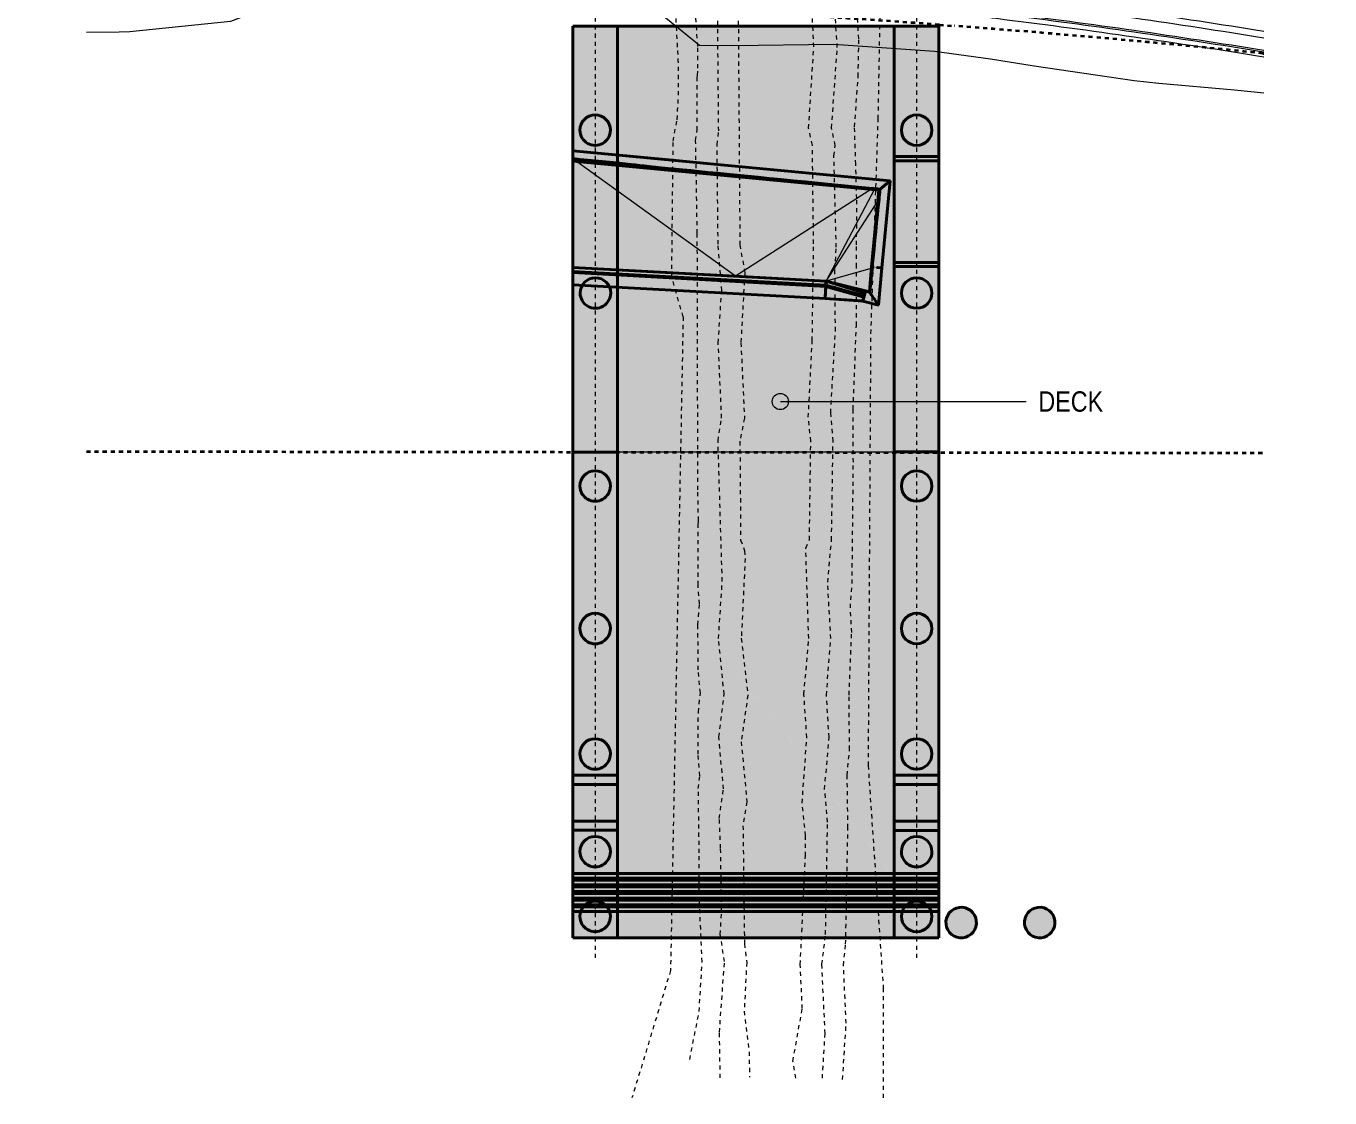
# Model space of a CAD drawing. Header units: metres. Extents: x 567 to 803, y 3 to 1697.
# Drawn here: x 628.19 to 660.23, y 1650.18 to 1676.5 of the extents above; entities that cross this region are included whole.
import ezdxf

# ---------------------------------------------------------------- set-up
doc = ezdxf.new("R2010")
doc.units = ezdxf.units.M
for name, pattern in [('ControlLine', [0.02, 0.0125, -0.0025, 0.0025, -0.0025]), ('IMPORT-LNMK-LaneLine3 _3_', [0.012, 0.003, -0.009]), ('JacobsDash', [0.0045, 0.003, -0.0015]), ('JacobsGridLine', [0.0145, 0.01, -0.001, 0.0025, -0.001])]:
    doc.linetypes.add(name, pattern=pattern)
for name, color, linetype, lineweight in [('BRIDGE-ABUTMENT-CONC', 7, 'Continuous', 40), ('D-BDGE', 7, 'Continuous', 13), ('D-BDGE-FLOOR', 7, 'Continuous', 40), ('D-BDGE-FLOOR-PAT', 7, 'Continuous', 40), ('D-BDGE-FNDN', 7, 'Continuous', 40), ('D-BDGE-FNDN-PILE-CONC', 7, 'Continuous', 40), ('D-ENHA-GEN-LINE-GRIDS', 7, 'Continuous', 9), ('D-ENHA-TEXT', 7, 'Continuous', 9)]:
    doc.layers.add(name, color=color, linetype=linetype, lineweight=lineweight)
doc.styles.add('Arial Narrow_1', font='ARIALN.TTF', dxfattribs={"height": 0.5})

# ---------------------------------------------------------------- blocks, each defined once
blk = doc.blocks.new('T2DPAA-T2D-PWA-RW-M2D-000002_ControlLinesMinor_rvt-2-DRG-2871033 - CONSTRUCTION SEQUENCE STAGE B4')
at = {"layer": 'D-BDGE', "color": 150, "linetype": 'ControlLine', "lineweight": 35, "true_color": 0x0080ff}
for p, q in [((589.369, 1676.531), (589.746, 1676.503)), ((597.318, 1675.829), (597.341, 1675.826)), ((568.408, 1666.053), (597.341, 1666.018))]:
    blk.add_line(p, q, dxfattribs=at)
for start, end in [(87.94356, 90.06282), (87.61589, 87.94356), (85.76961, 87.61589), (84.13687, 85.69242)]:
    blk.add_arc((568.715, 1397.294), 280, start, end, dxfattribs=at)
blk = doc.blocks.new('T2DPAA-T2D-C3S-TS-M2D-103201_dwg-40804935-DRG-2871033 - CONSTRUCTION SEQUENCE STAGE B4')
at = {"color": 9, "lineweight": 18, "true_color": 0xc3c3c3}
for p, q in [((156.308, 325.547), (169.353, 325.417)), ((156.305, 325.257), (169.378, 325.126)), ((156.305, 325.247), (169.379, 325.116)), ((156.305, 325.247), (169.379, 325.116)), ((156.308, 325.537), (169.354, 325.407)), ((169.353, 325.417), (170.96, 325.401)), ((169.354, 325.407), (170.961, 325.391)), ((170.96, 325.401), (177.367, 325.337)), ((170.961, 325.391), (177.368, 325.327)), ((169.378, 325.126), (170.985, 325.11)), ((169.379, 325.116), (170.986, 325.1)), ((169.379, 325.116), (170.986, 325.1)), ((170.985, 325.11), (177.392, 325.046)), ((170.986, 325.1), (177.392, 325.036)), ((170.986, 325.1), (177.392, 325.036)), ((169.404, 324.816), (171.012, 324.8)), ((171.012, 324.8), (177.418, 324.736)), ((169.935, 318.611), (171.542, 318.594))]:
    blk.add_line(p, q, dxfattribs=at)
at = {"color": 9, "linetype": 'IMPORT-LNMK-LaneLine3 _3_', "lineweight": 18, "true_color": 0xc3c3c3}
for p, q in [((169.67, 321.713), (171.277, 321.697)), ((159.041, 321.574), (160.644, 321.614))]:
    blk.add_line(p, q, dxfattribs=at)
at = {"color": 9, "lineweight": 18, "true_color": 0xc3c3c3, "flags": 128}
for points in [[(173.847, 331.461), (175.527, 331.151), (176.882, 331.042)], [(170.141, 331.004), (170.223, 331.088), (170.786, 331.201)], [(148.389, 329.299), (148.497, 329.306), (152.519, 329.585), (155.095, 329.763), (156.321, 329.823), (157.037, 329.83)], [(170.128, 329.709), (170.209, 329.708), (172.65, 329.538), (175.273, 329.197), (177.05, 329.073)], [(148.038, 328.773), (148.532, 328.807), (152.553, 329.086), (155.12, 329.263), (156.346, 329.323), (157.537, 329.335), (170.204, 329.208), (172.586, 329.042), (175.208, 328.701), (177.092, 328.569)], [(148.292, 325.785), (155.109, 326.263), (156.316, 326.324), (157.507, 326.335), (170.174, 326.209), (172.556, 326.042), (175.178, 325.701), (177.349, 325.549)], [(152.478, 324.946), (156.302, 324.947), (169.404, 324.816)], [(161.994, 318.549), (166.996, 318.64), (169.935, 318.611)], [(171.542, 318.594), (176.995, 318.54), (177.945, 318.53)], [(178.48, 312.235), (177.76, 312.247), (175.888, 312.252), (175.279, 312.261), (172.807, 312.417), (171.716, 312.498), (170.334, 312.566), (167.856, 312.528), (165.38, 312.287), (164.564, 312.225), (162.895, 313.364), (161.387, 312.856)], [(159.782, 312.853), (157.94, 312.783), (157.397, 312.783), (155.46, 312.682), (153.842, 312.225), (153.032, 311.833), (150.59, 311.373), (150.327, 311.346), (149.525, 311.27)], [(161.387, 312.856), (161.369, 312.849), (160.419, 312.878), (159.782, 312.853)]]:
    blk.add_lwpolyline(points, dxfattribs=at)
at = {"color": 9, "linetype": 'IMPORT-LNMK-LaneLine3 _3_', "lineweight": 18, "true_color": 0xc3c3c3, "flags": 128}
for points in [[(160.644, 321.614), (162.025, 321.649), (167.027, 321.74), (169.67, 321.713)], [(148.684, 321.165), (148.769, 321.169), (151.961, 321.329), (152.515, 321.353), (156.267, 321.498), (157.024, 321.523), (159.041, 321.574)], [(171.277, 321.697), (177.026, 321.64), (177.682, 321.633)]]:
    blk.add_lwpolyline(points, dxfattribs=at)
at = {"color": 9, "lineweight": 18, "true_color": 0xc3c3c3}
for centre, radius, start, end in [((154.429, 138.757), 186.8, 89.42383, 91.87438), ((154.429, 138.757), 186.79, 89.42383, 91.87422), ((154.429, 138.757), 186.51, 89.42382, 91.86974), ((154.429, 138.757), 186.5, 89.42382, 91.86958), ((154.429, 138.757), 186.5, 89.42382, 91.86958), ((154.429, 138.757), 186.2, 90.60064, 91.86472), ((168.47, -39.993), 358.6, 91.2086, 91.46474), ((168.47, -39.993), 358.6, 91.03467, 91.2086), ((168.47, -39.993), 358.6, 91.46474, 93.12088), ((164.973, 138.351), 180, 91.79876, 95.09622), ((164.973, 138.351), 180, 91.28859, 91.79876), ((164.973, 138.351), 180, 88.41116, 91.28859), ((164.973, 138.351), 180, 87.89837, 88.41116), ((164.973, 138.351), 180, 85.84951, 87.89837), ((164.973, 138.351), 176.4, 91.73638, 95.10113), ((164.973, 138.351), 176.4, 91.2157, 91.73638), ((164.973, 138.351), 176.4, 88.2784, 91.2157), ((164.973, 138.351), 176.4, 87.75501, 88.2784), ((164.973, 138.351), 176.4, 85.66414, 87.75501), ((164.973, 138.351), 175.9, 91.72749, 95.10182), ((164.973, 138.351), 175.9, 91.72751, 95.10182), ((164.973, 138.351), 175.74, 91.72465, 95.10205), ((164.973, 138.351), 175.9, 91.20534, 91.72749), ((164.973, 138.351), 175.9, 91.20535, 91.72751), ((164.973, 138.351), 175.74, 91.20203, 91.72465), ((164.973, 138.351), 175.9, 88.25954, 91.20534), ((164.973, 138.351), 175.9, 88.25952, 91.20535), ((164.973, 138.351), 175.74, 88.2535, 91.20203), ((164.973, 138.351), 175.9, 87.73461, 88.25954), ((164.973, 138.351), 175.9, 87.73464, 88.25952), ((164.973, 138.351), 175.9, 85.63778, 87.73461), ((164.973, 138.351), 175.9, 85.63778, 87.73464), ((164.973, 138.351), 175.439, 91.71927, 95.10247), ((164.973, 138.351), 175.439, 91.19575, 91.71927), ((164.973, 138.351), 175.4, 91.19493, 91.71858), ((164.973, 138.351), 175.439, 88.24206, 91.19575), ((164.973, 138.351), 175.4, 88.24053, 91.19493), ((164.973, 138.351), 175.74, 87.72809, 88.2535), ((164.973, 138.351), 175.439, 87.71575, 88.24206), ((164.973, 138.351), 175.74, 85.62934, 87.72809), ((164.973, 138.351), 175.4, 91.71858, 95.10253), ((164.973, 138.351), 175.28, 91.71642, 95.1027), ((164.973, 138.351), 175.28, 91.19242, 91.71642), ((164.973, 138.351), 175.28, 88.23598, 91.19242), ((164.973, 138.351), 175.4, 87.71416, 88.24053), ((164.973, 138.351), 175.28, 87.70919, 88.23598), ((164.973, 138.351), 175.439, 85.61338, 87.71575), ((164.973, 138.351), 175.4, 85.61128, 87.71416), ((164.973, 138.351), 175.28, 85.60489, 87.70919)]:
    blk.add_arc(centre, radius, start, end, dxfattribs=at)
blk = doc.blocks.new('T2DPAA-T2D-PWC-TS-M2D-100010_TempWorksDesign_rvt-2-DRG-2871033 - CONSTRUCTION SEQUENCE STAGE B4')
at = {"color": 9, "lineweight": 18, "true_color": 0xc3c3c3, "rotation": 355.1443168073812}
blk.add_blockref('T2DPAA-T2D-C3S-TS-M2D-103201_dwg-40804935-DRG-2871033 - CONSTRUCTION SEQUENCE STAGE B4', (393.072, 1378.848), dxfattribs=at)
blk = doc.blocks.new('01_SFO_FRP_Pile_CastInPlace_CS - CAST-IN-PLACE PILE - 0750-7668704-DRG-2871033 - CONSTRUCTION SEQUENCE STAGE B4')
at = {"layer": 'D-BDGE-FNDN-PILE-CONC'}
for start, end in [(90, 270), (90, 270), (270, 90), (270, 90)]:
    blk.add_arc((0, 0), 0.375, start, end, dxfattribs=at)
blk = doc.blocks.new('Median Kerb - Median Kerb-6104980-DRG-2871033 - CONSTRUCTION SEQUENCE STAGE B4')
at = {"layer": 'D-BDGE-FLOOR', "color": 252, "true_color": 0x888888}
for p, q in [((436.87, 1713.703), (443.101, 1713.89)), ((436.871, 1713.703), (436.87, 1713.703)), ((436.87, 1713.703), (436.879, 1713.604)), ((443.101, 1713.889), (436.871, 1713.703)), ((436.907, 1713.278), (436.871, 1713.703)), ((443.104, 1713.79), (436.879, 1713.604)), ((443.105, 1713.765), (436.882, 1713.578)), ((443.101, 1713.89), (443.101, 1713.889)), ((443.104, 1713.79), (443.101, 1713.89)), ((443.101, 1713.89), (444.084, 1713.734)), ((443.101, 1713.89), (444.077, 1713.678)), ((443.101, 1713.889), (443.114, 1713.465)), ((443.101, 1713.889), (444.082, 1713.732)), ((443.105, 1713.765), (443.104, 1713.79)), ((443.104, 1713.79), (444.066, 1713.61)), ((443.114, 1713.465), (443.105, 1713.765)), ((444.062, 1713.583), (443.105, 1713.764)), ((444.042, 1713.481), (444.082, 1713.732)), ((444.077, 1713.678), (444.066, 1713.61)), ((444.082, 1713.732), (444.084, 1713.734)), ((444.084, 1713.734), (444.083, 1713.717)), ((436.879, 1713.604), (436.882, 1713.578)), ((436.882, 1713.578), (436.907, 1713.279)), ((443.114, 1713.465), (436.907, 1713.278)), ((443.114, 1713.465), (436.907, 1713.279)), ((444.045, 1713.489), (443.114, 1713.465)), ((443.114, 1713.464), (444.044, 1713.482)), ((444.042, 1713.481), (443.114, 1713.464)), ((443.114, 1713.465), (443.114, 1713.465)), ((444.044, 1713.482), (444.042, 1713.481)), ((444.062, 1713.583), (444.045, 1713.489)), ((436.907, 1713.279), (436.907, 1713.278))]:
    blk.add_line(p, q, dxfattribs=at)
at = {"layer": 'D-BDGE-FLOOR', "color": 252, "true_color": 0x888888, "flags": 128}
for points in [[(443.101, 1713.889), (443.101, 1713.889), (443.101, 1713.89), (443.101, 1713.89)], [(443.101, 1713.89), (443.103, 1713.84), (443.104, 1713.79)], [(443.114, 1713.464), (443.112, 1713.535), (443.11, 1713.606), (443.108, 1713.676), (443.106, 1713.747), (443.104, 1713.818), (443.101, 1713.889)], [(444.066, 1713.61), (444.065, 1713.6), (444.063, 1713.591), (444.062, 1713.583)], [(444.083, 1713.717), (444.082, 1713.714), (444.082, 1713.71), (444.081, 1713.703), (444.08, 1713.696), (444.079, 1713.687), (444.077, 1713.678)], [(443.114, 1713.464), (443.114, 1713.464), (443.114, 1713.464)], [(444.045, 1713.489), (444.045, 1713.486), (444.044, 1713.484), (444.044, 1713.483), (444.044, 1713.482)]]:
    blk.add_lwpolyline(points, dxfattribs=at)
at = {"layer": 'D-BDGE-FLOOR', "color": 252, "true_color": 0x888888}
for points in [[(443.105, 1713.764), (443.105, 1713.768), (443.105, 1713.777), (443.104, 1713.785), (443.104, 1713.79)], [(443.114, 1713.465), (443.113, 1713.515), (443.11, 1713.614), (443.107, 1713.714), (443.105, 1713.764)], [(443.114, 1713.465), (443.114, 1713.465), (443.114, 1713.464), (443.114, 1713.464), (443.114, 1713.464)]]:
    blk.add_open_spline(points, degree=3, dxfattribs=at)

msp = doc.modelspace()

# ---------------------------------------------------------------- hatches: boundary and pattern name
at = {"layer": 'D-BDGE-FLOOR-PAT', "lineweight": 5, "true_color": 0xe1e1e1}
for points in [[(641.622, 1666.038), (650.622, 1666.038), (646.973, 1670.28), (641.623, 1670.574), (641.623, 1673.241), (642.708, 1673.144), (642.745, 1673.134), (642.848, 1673.121), (643.26, 1673.077), (644.328, 1672.968), (644.691, 1672.932), (641.622, 1676.499), (641.622, 1666.761)], [(650.622, 1666.038), (650.622, 1676.499), (641.623, 1676.498), (644.691, 1672.932), (646.742, 1672.73), (649.173, 1672.493), (649.09, 1671.665), (648.971, 1670.457), (648.926, 1669.965), (647.842, 1670.233), (646.973, 1670.28), (650.001, 1666.761)], [(645.625, 1670.354), (648.988, 1672.512), (645.412, 1672.861), (643.65, 1673.037), (642.906, 1673.115), (642.736, 1673.136), (642.708, 1673.144), (641.623, 1673.241), (644.134, 1671.43)], [(647.846, 1670.233), (649.049, 1672.506), (648.988, 1672.512), (645.625, 1670.354), (647.751, 1670.238)], [(647.846, 1670.233), (649.149, 1672.252), (649.173, 1672.493), (649.049, 1672.506), (647.915, 1670.363)], [(647.846, 1670.233), (648.98, 1670.552), (649.015, 1670.908), (649.13, 1672.063), (649.149, 1672.252), (647.947, 1670.389)], [(648.926, 1669.965), (648.98, 1670.552), (647.846, 1670.233), (648.655, 1670.032)], [(650.622, 1654.108), (650.622, 1666.038), (641.622, 1666.038), (650.463, 1654.32)]]:
    msp.add_hatch(color=254, dxfattribs=at).paths.add_polyline_path(points)
at = {"layer": 'D-BDGE-FLOOR-PAT', "true_color": 0xe1e1e1}
for points in [[(645.625, 1670.354), (641.623, 1673.241), (641.623, 1670.574), (644.134, 1670.436)], [(650.622, 1654.108), (641.622, 1666.038), (641.622, 1654.108), (649.559, 1654.108)]]:
    msp.add_hatch(color=254, dxfattribs=at).paths.add_polyline_path(points)
at = {"layer": 'D-BDGE-FNDN-PILE-CONC', "lineweight": 5, "true_color": 0xc0c0c0}
for points in [[(651.136, 1654.11), (651.201, 1654.11), (651.265, 1654.121), (651.327, 1654.144), (651.383, 1654.177), (651.433, 1654.219), (651.475, 1654.269), (651.508, 1654.326), (651.53, 1654.387), (651.541, 1654.452), (651.541, 1654.517), (651.529, 1654.581), (651.507, 1654.643), (651.474, 1654.699), (651.432, 1654.749), (651.382, 1654.791), (651.325, 1654.824), (651.264, 1654.846), (651.199, 1654.857), (651.134, 1654.857), (651.069, 1654.845), (651.008, 1654.823), (650.952, 1654.79), (650.902, 1654.748), (650.86, 1654.698), (650.827, 1654.641), (650.805, 1654.58), (650.794, 1654.515), (650.794, 1654.45), (650.805, 1654.385), (650.83, 1654.32), (650.861, 1654.268), (650.903, 1654.218), (650.953, 1654.176), (651.01, 1654.143), (651.071, 1654.121)], [(653.066, 1654.11), (653.131, 1654.11), (653.195, 1654.121), (653.257, 1654.144), (653.313, 1654.177), (653.363, 1654.219), (653.405, 1654.269), (653.438, 1654.326), (653.46, 1654.387), (653.471, 1654.452), (653.471, 1654.517), (653.459, 1654.581), (653.437, 1654.643), (653.404, 1654.699), (653.362, 1654.749), (653.312, 1654.791), (653.255, 1654.824), (653.193, 1654.846), (653.129, 1654.857), (653.064, 1654.857), (652.999, 1654.845), (652.938, 1654.823), (652.881, 1654.79), (652.831, 1654.748), (652.79, 1654.698), (652.757, 1654.641), (652.735, 1654.58), (652.724, 1654.515), (652.724, 1654.45), (652.735, 1654.385), (652.758, 1654.324), (652.791, 1654.268), (652.833, 1654.218), (652.883, 1654.176), (652.94, 1654.143), (653.001, 1654.121)]]:
    msp.add_hatch(color=9, dxfattribs=at).paths.add_polyline_path(points)
at = {"layer": 'D-ENHA-TEXT'}
h = msp.add_hatch(color=256, dxfattribs=at)
edge = h.paths.add_edge_path()
edge.add_arc((646.723, 1667.279), 0.2, 0, 360)

# ---------------------------------------------------------------- linework, layer by layer
at = {"layer": 'BRIDGE-ABUTMENT-CONC'}
for p, q in [((641.622, 1676.499), (641.622, 1666.038)), ((641.622, 1666.038), (641.622, 1676.499)), ((642.722, 1666.037), (642.722, 1676.5)), ((642.722, 1676.5), (642.722, 1666.037)), ((649.522, 1673.292), (649.522, 1676.498)), ((650.022, 1676.498), (649.522, 1676.498)), ((649.522, 1676.498), (649.522, 1676.498)), ((649.522, 1676.498), (650.022, 1676.498)), ((649.522, 1666.043), (649.522, 1676.498)), ((650.622, 1676.498), (650.022, 1676.498)), ((650.022, 1676.498), (650.622, 1676.498)), ((650.622, 1676.497), (650.622, 1676.498)), ((650.622, 1676.498), (650.622, 1676.498)), ((650.622, 1676.498), (650.622, 1676.497)), ((650.622, 1673.292), (650.622, 1676.497)), ((650.622, 1676.497), (650.622, 1666.043)), ((650.622, 1673.292), (649.522, 1673.292)), ((649.522, 1673.292), (649.522, 1673.193)), ((650.622, 1673.193), (650.622, 1673.292)), ((649.522, 1673.193), (649.522, 1670.694)), ((649.522, 1673.193), (650.622, 1673.193)), ((650.622, 1670.694), (650.622, 1673.193)), ((649.522, 1670.694), (649.522, 1670.593)), ((649.522, 1670.694), (650.622, 1670.694)), ((650.622, 1670.593), (650.622, 1670.694)), ((649.522, 1666.043), (649.522, 1670.593)), ((649.522, 1670.593), (650.622, 1670.593)), ((650.622, 1666.043), (650.622, 1670.593)), ((641.622, 1666.038), (641.622, 1666.037)), ((641.622, 1666.037), (641.622, 1666.038)), ((641.622, 1666.037), (641.622, 1666.037)), ((641.622, 1666.037), (641.622, 1658.1)), ((642.722, 1666.037), (641.622, 1666.037)), ((641.622, 1666.037), (642.722, 1666.037)), ((641.622, 1654.11), (641.622, 1666.037)), ((641.622, 1666.037), (641.622, 1666.037)), ((641.622, 1666.037), (642.222, 1666.037)), ((642.222, 1666.037), (641.622, 1666.037)), ((642.222, 1666.037), (642.722, 1666.037)), ((642.722, 1666.037), (642.222, 1666.037)), ((642.722, 1666.037), (642.722, 1666.037)), ((642.722, 1658.1), (642.722, 1666.037)), ((642.722, 1666.037), (642.722, 1654.109)), ((642.722, 1666.037), (642.722, 1666.037)), ((649.522, 1658.104), (649.522, 1666.043)), ((650.022, 1666.043), (649.522, 1666.043)), ((649.522, 1666.043), (649.522, 1666.043)), ((649.522, 1666.043), (650.022, 1666.043)), ((649.522, 1654.108), (649.522, 1666.043)), ((649.522, 1666.043), (650.622, 1666.043)), ((649.522, 1666.043), (649.522, 1666.043)), ((650.622, 1666.043), (649.522, 1666.043)), ((650.622, 1666.043), (650.022, 1666.043)), ((650.022, 1666.043), (650.622, 1666.043)), ((650.622, 1666.042), (650.622, 1666.043)), ((650.622, 1666.043), (650.622, 1666.043)), ((650.622, 1666.043), (650.622, 1666.042)), ((650.622, 1666.043), (650.622, 1666.043)), ((650.622, 1658.104), (650.622, 1666.042)), ((650.622, 1666.042), (650.622, 1654.108)), ((641.622, 1658.1), (641.622, 1657.872)), ((642.722, 1658.1), (641.622, 1658.1)), ((641.622, 1657.872), (641.622, 1656.973)), ((642.722, 1657.872), (641.622, 1657.872)), ((642.722, 1657.872), (642.722, 1658.1)), ((642.722, 1656.973), (642.722, 1657.872)), ((650.622, 1658.104), (649.522, 1658.104)), ((649.522, 1658.104), (649.522, 1658.104)), ((649.522, 1658.104), (649.522, 1657.871)), ((649.522, 1658.104), (650.622, 1658.104)), ((649.522, 1657.871), (649.522, 1656.971)), ((649.522, 1657.871), (650.622, 1657.871)), ((650.622, 1657.871), (650.622, 1658.104)), ((650.622, 1658.104), (650.622, 1658.104)), ((650.622, 1656.971), (650.622, 1657.871)), ((641.622, 1656.973), (641.622, 1656.75)), ((642.722, 1656.973), (641.622, 1656.973)), ((642.722, 1656.75), (642.722, 1656.973)), ((649.522, 1656.971), (649.522, 1656.743)), ((649.522, 1656.971), (650.622, 1656.971)), ((650.622, 1656.743), (650.622, 1656.971)), ((641.622, 1656.75), (641.622, 1654.11)), ((641.622, 1656.75), (642.722, 1656.75)), ((642.722, 1654.109), (642.722, 1656.75)), ((649.522, 1654.109), (649.522, 1656.743)), ((649.522, 1656.743), (650.622, 1656.743)), ((649.522, 1656.743), (649.522, 1656.743)), ((650.622, 1656.743), (649.522, 1656.743)), ((650.622, 1654.109), (650.622, 1656.743)), ((650.622, 1656.743), (650.622, 1656.743)), ((641.622, 1654.11), (641.622, 1654.109)), ((641.622, 1654.109), (641.622, 1654.11)), ((641.622, 1654.109), (641.622, 1654.109)), ((641.622, 1654.109), (642.222, 1654.109)), ((642.222, 1654.109), (641.622, 1654.109)), ((642.222, 1654.109), (642.722, 1654.109)), ((642.722, 1654.109), (642.222, 1654.109)), ((642.722, 1654.109), (642.722, 1654.109)), ((649.522, 1654.109), (650.622, 1654.109)), ((649.522, 1654.108), (649.522, 1654.109)), ((650.622, 1654.108), (649.522, 1654.108)), ((650.622, 1654.109), (650.622, 1654.108))]:
    msp.add_line(p, q, dxfattribs=at)
at = {"layer": 'D-BDGE', "color": 8, "linetype": 'JacobsDash', "lineweight": 15, "true_color": 0x808080}
for p, q in [((645.659, 1680.826), (645.729, 1671.126)), ((649.129, 1674.223), (649.212, 1678.762)), ((644.198, 1675.985), (644.091, 1677.958)), ((645.208, 1673.927), (645.173, 1677.707)), ((647.546, 1675.986), (647.473, 1677.444)), ((648.123, 1675.971), (648.044, 1677.149)), ((644.693, 1675.999), (644.631, 1676.987)), ((648.652, 1676.185), (648.609, 1676.864)), ((648.636, 1675.261), (648.652, 1676.185)), ((644.697, 1675.465), (644.693, 1675.999)), ((647.416, 1673.99), (647.546, 1675.986)), ((647.982, 1673.997), (648.123, 1675.971)), ((644.682, 1675.23), (644.69, 1675.295)), ((644.682, 1673.945), (644.682, 1675.23)), ((644.69, 1675.295), (644.697, 1675.465)), ((648.547, 1674.024), (648.636, 1675.261)), ((644.09, 1673.669), (644.184, 1674.201)), ((648.95, 1668.946), (649.129, 1674.223)), ((644.641, 1673.691), (644.682, 1673.945)), ((645.168, 1673.585), (645.208, 1673.927)), ((647.51, 1673.575), (647.416, 1673.99)), ((648.071, 1673.566), (647.982, 1673.997)), ((648.577, 1673.104), (648.547, 1674.024)), ((644.054, 1670.339), (644.09, 1673.669)), ((644.682, 1671.411), (644.641, 1673.691)), ((645.194, 1671.14), (645.168, 1673.585)), ((647.54, 1671.155), (647.51, 1673.575)), ((648.039, 1673.308), (648.071, 1673.566)), ((648.097, 1671.068), (648.039, 1673.308)), ((648.601, 1672.265), (648.577, 1673.104)), ((648.598, 1671.125), (648.601, 1672.265)), ((644.696, 1665.106), (644.682, 1671.411)), ((645.282, 1670.003), (645.194, 1671.14)), ((645.729, 1671.126), (645.849, 1670.436)), ((647.507, 1668.776), (647.54, 1671.155)), ((648.065, 1670.529), (648.097, 1671.068)), ((648.595, 1670.585), (648.598, 1671.125)), ((645.849, 1670.436), (645.755, 1668.724)), ((648.076, 1669.009), (648.065, 1670.529)), ((648.591, 1669.145), (648.595, 1670.585)), ((644.334, 1669.358), (644.054, 1670.339)), ((645.196, 1668.721), (645.282, 1670.003)), ((644.334, 1669.358), (644.024, 1653.302)), ((648.512, 1667.086), (648.591, 1669.145)), ((647.41, 1666.893), (647.507, 1668.776)), ((647.96, 1667.003), (648.076, 1669.009)), ((648.888, 1658.341), (648.95, 1668.946)), ((645.281, 1666.873), (645.196, 1668.721)), ((645.755, 1668.724), (645.841, 1666.866)), ((645.191, 1666.31), (645.281, 1666.873)), ((645.841, 1666.866), (645.73, 1666.302)), ((647.471, 1666.301), (647.41, 1666.893)), ((648.018, 1666.305), (647.96, 1667.003)), ((648.517, 1665.786), (648.512, 1667.086)), ((645.296, 1662.867), (645.191, 1666.31)), ((645.73, 1666.302), (645.747, 1663.877)), ((647.437, 1663.881), (647.471, 1666.301)), ((647.981, 1663.875), (648.018, 1666.305)), ((648.487, 1662.806), (648.517, 1665.786)), ((644.711, 1664.352), (644.696, 1665.106)), ((644.702, 1664.241), (644.711, 1664.352)), ((644.701, 1662.776), (644.702, 1664.241)), ((645.747, 1663.877), (645.846, 1663.615)), ((647.347, 1663.681), (647.437, 1663.881)), ((647.42, 1661.462), (647.347, 1663.681)), ((647.886, 1662.84), (647.981, 1663.875)), ((645.859, 1663.426), (645.763, 1661.463)), ((645.846, 1663.615), (645.859, 1663.426)), ((644.735, 1662.308), (644.701, 1662.776)), ((645.204, 1661.46), (645.296, 1662.867)), ((647.963, 1661.457), (647.886, 1662.84)), ((648.444, 1662.208), (648.487, 1662.806)), ((644.698, 1661.794), (644.735, 1662.308)), ((648.477, 1661.609), (648.444, 1662.208)), ((644.703, 1660.686), (644.698, 1661.794)), ((645.341, 1660.092), (645.204, 1661.46)), ((645.763, 1661.463), (645.924, 1660.072)), ((647.303, 1660.087), (647.42, 1661.462)), ((647.855, 1660.066), (647.963, 1661.457)), ((648.411, 1660.07), (648.477, 1661.609)), ((644.758, 1660.124), (644.703, 1660.686)), ((644.708, 1659.651), (644.758, 1660.124)), ((645.214, 1659.044), (645.341, 1660.092)), ((645.924, 1660.072), (645.761, 1658.924)), ((647.375, 1659.029), (647.303, 1660.087)), ((647.92, 1659.033), (647.855, 1660.066)), ((648.423, 1658.73), (648.411, 1660.07)), ((644.703, 1658.616), (644.708, 1659.651)), ((645.324, 1657.764), (645.214, 1659.044)), ((645.761, 1658.924), (645.903, 1657.451)), ((647.258, 1657.418), (647.375, 1659.029)), ((647.811, 1657.758), (647.92, 1659.033)), ((644.746, 1658.088), (644.703, 1658.616)), ((648.366, 1658.098), (648.423, 1658.73)), ((649.262, 1652.851), (648.888, 1658.341)), ((644.707, 1657.776), (644.746, 1658.088)), ((648.384, 1656.808), (648.366, 1658.098)), ((644.729, 1656.191), (644.707, 1657.776)), ((645.223, 1657.041), (645.324, 1657.764)), ((647.884, 1656.951), (647.811, 1657.758)), ((645.903, 1657.451), (645.805, 1656.859)), ((647.345, 1656.618), (647.258, 1657.418)), ((645.255, 1656.312), (645.223, 1657.041)), ((647.834, 1654.192), (647.884, 1656.951)), ((645.805, 1656.859), (645.841, 1653.959)), ((647.339, 1656.118), (647.345, 1656.618)), ((648.327, 1653.948), (648.384, 1656.808)), ((645.281, 1654.792), (645.255, 1656.312)), ((644.733, 1655.016), (644.729, 1656.191)), ((647.213, 1653.451), (647.339, 1656.118)), ((644.802, 1653.517), (644.733, 1655.016)), ((645.248, 1654.188), (645.281, 1654.792)), ((645.351, 1653.526), (645.248, 1654.188)), ((647.743, 1653.457), (647.834, 1654.192)), ((645.841, 1653.959), (645.896, 1653.502)), ((648.275, 1653.431), (648.327, 1653.948)), ((644.728, 1652.3), (644.802, 1653.517)), ((645.226, 1651.79), (645.351, 1653.526)), ((645.896, 1653.502), (645.834, 1652.304)), ((647.262, 1652.372), (647.213, 1653.451)), ((647.823, 1651.759), (647.743, 1653.457)), ((648.34, 1652.013), (648.275, 1653.431)), ((644.024, 1653.302), (643.077, 1650.176)), ((649.258, 1650.176), (649.262, 1652.851)), ((644.496, 1651.122), (644.728, 1652.3)), ((645.834, 1652.304), (645.953, 1651.311)), ((647.031, 1651.078), (647.262, 1652.372)), ((645.247, 1650.671), (645.226, 1651.79)), ((648.254, 1650.63), (648.34, 1652.013)), ((647.755, 1650.661), (647.823, 1651.759)), ((645.953, 1651.311), (645.968, 1650.684)), ((647.103, 1650.664), (647.031, 1651.078))]:
    msp.add_line(p, q, dxfattribs=at)
msp.add_arc((631.578, 1675.19), 12.645, 355.5103, 3.6053, dxfattribs=at)
at = {"layer": 'D-BDGE-FLOOR', "color": 252, "true_color": 0x888888}
for p, q in [((641.622, 1654.108), (641.622, 1676.499)), ((641.623, 1676.499), (650.622, 1676.499)), ((650.622, 1676.499), (650.622, 1654.108)), ((643.989, 1673.214), (641.622, 1673.439)), ((649.423, 1672.698), (641.622, 1673.439)), ((641.622, 1673.183), (641.622, 1673.439)), ((641.622, 1673.433), (641.622, 1673.339)), ((641.622, 1673.311), (641.622, 1673.242)), ((641.623, 1670.574), (641.623, 1673.241)), ((641.623, 1673.241), (642.708, 1673.144)), ((641.622, 1673.202), (641.622, 1673.183)), ((641.622, 1673.183), (649.144, 1672.468)), ((641.622, 1673.183), (649.145, 1672.468)), ((649.144, 1672.468), (641.623, 1673.183)), ((642.736, 1673.136), (642.708, 1673.144)), ((644.753, 1673.142), (643.989, 1673.214)), ((646.477, 1672.978), (644.753, 1673.142)), ((649.422, 1672.698), (646.477, 1672.978)), ((649.423, 1672.698), (649.145, 1672.468)), ((649.22, 1670.561), (649.423, 1672.698)), ((649.311, 1672.608), (649.415, 1672.692)), ((649.422, 1672.698), (649.423, 1672.698)), ((648.965, 1670.585), (649.144, 1672.468)), ((649.144, 1672.468), (648.965, 1670.585)), ((649.145, 1672.468), (648.966, 1670.584)), ((649.164, 1672.486), (649.144, 1672.468)), ((649.144, 1672.468), (649.164, 1672.486)), ((649.145, 1672.468), (649.144, 1672.468)), ((649.206, 1672.521), (649.281, 1672.583)), ((641.623, 1670.574), (645.625, 1670.354)), ((645.625, 1670.354), (647.846, 1670.233)), ((648.91, 1669.969), (648.965, 1670.585)), ((648.965, 1670.585), (648.91, 1669.969)), ((648.966, 1670.584), (648.911, 1669.967)), ((648.926, 1669.965), (648.971, 1670.457)), ((648.983, 1670.584), (648.965, 1670.585)), ((648.965, 1670.585), (648.983, 1670.584)), ((648.966, 1670.584), (648.965, 1670.585)), ((649.118, 1670.572), (649.212, 1670.563)), ((649.138, 1669.648), (649.22, 1670.561)), ((649.219, 1670.562), (649.22, 1670.561)), ((647.846, 1670.233), (648.926, 1669.965)), ((648.814, 1669.991), (648.753, 1669.744)), ((648.753, 1669.744), (648.753, 1669.746)), ((648.753, 1669.744), (649.138, 1669.648)), ((648.754, 1669.752), (648.777, 1669.845)), ((648.783, 1669.872), (648.8, 1669.939)), ((648.809, 1669.976), (648.814, 1669.993)), ((648.814, 1669.993), (648.814, 1669.991)), ((648.91, 1669.969), (648.814, 1669.993)), ((648.911, 1669.967), (648.814, 1669.991)), ((648.926, 1669.947), (648.91, 1669.969)), ((648.91, 1669.969), (648.911, 1669.967)), ((648.911, 1669.967), (649.138, 1669.648)), ((649.022, 1669.812), (648.96, 1669.899)), ((649.131, 1669.659), (649.046, 1669.778)), ((649.138, 1669.648), (649.137, 1669.651)), ((650.622, 1655.691), (641.622, 1655.691)), ((641.622, 1655.576), (650.622, 1655.576)), ((650.622, 1655.526), (641.622, 1655.526)), ((641.622, 1655.411), (650.622, 1655.411)), ((650.622, 1655.361), (641.622, 1655.361)), ((641.622, 1655.246), (650.622, 1655.246)), ((650.622, 1655.196), (641.622, 1655.196)), ((641.622, 1655.081), (650.622, 1655.081)), ((650.622, 1655.031), (641.622, 1655.031)), ((641.622, 1654.916), (650.622, 1654.916)), ((650.622, 1654.866), (641.622, 1654.866)), ((641.622, 1654.751), (650.622, 1654.751)), ((650.622, 1654.108), (641.622, 1654.108))]:
    msp.add_line(p, q, dxfattribs=at)
at = {"layer": 'D-BDGE-FLOOR', "color": 252, "lineweight": 15, "true_color": 0x888888}
for p, q in [((645.625, 1670.354), (641.623, 1673.241)), ((648.988, 1672.512), (645.625, 1670.354)), ((647.846, 1670.233), (649.049, 1672.506)), ((647.846, 1670.233), (649.149, 1672.252)), ((648.98, 1670.552), (647.846, 1670.233)), ((650.622, 1666.038), (641.622, 1666.038))]:
    msp.add_line(p, q, dxfattribs=at)
at = {"layer": 'D-BDGE-FLOOR', "color": 252, "true_color": 0x888888, "flags": 128}
for points in [[(641.622, 1673.439), (641.622, 1673.439), (641.622, 1673.438), (641.622, 1673.436), (641.622, 1673.433)], [(641.622, 1673.339), (641.622, 1673.331), (641.622, 1673.321), (641.622, 1673.311)], [(641.622, 1673.242), (641.622, 1673.233), (641.622, 1673.224), (641.622, 1673.216), (641.622, 1673.21), (641.622, 1673.205), (641.622, 1673.202)], [(641.623, 1673.241), (641.623, 1673.232), (641.623, 1673.223), (641.623, 1673.216), (641.623, 1673.209), (641.623, 1673.205), (641.623, 1673.202)], [(641.743, 1673.23), (641.683, 1673.236), (641.623, 1673.241)], [(643.968, 1673.005), (643.803, 1673.021), (643.65, 1673.037), (643.508, 1673.051), (643.378, 1673.065), (643.26, 1673.077), (643.153, 1673.088), (643.059, 1673.098), (642.976, 1673.107), (642.906, 1673.115), (642.848, 1673.121), (642.801, 1673.127), (642.767, 1673.131), (642.745, 1673.134), (642.736, 1673.136)], [(644.732, 1672.928), (644.525, 1672.949), (644.328, 1672.968), (644.143, 1672.987), (643.968, 1673.005)], [(646.456, 1672.758), (646.181, 1672.785), (645.915, 1672.811), (645.658, 1672.837), (645.412, 1672.861), (645.175, 1672.884), (644.949, 1672.907), (644.732, 1672.928)], [(648.988, 1672.512), (648.642, 1672.545), (648.304, 1672.578), (647.974, 1672.61), (647.653, 1672.641), (647.341, 1672.672), (647.037, 1672.701), (646.742, 1672.73), (646.456, 1672.758)], [(649.049, 1672.506), (649.018, 1672.509), (648.988, 1672.512)], [(648.983, 1670.584), (649.005, 1670.808), (649.026, 1671.028), (649.048, 1671.245), (649.069, 1671.458), (649.09, 1671.665), (649.11, 1671.867), (649.13, 1672.063), (649.149, 1672.252)], [(648.971, 1670.457), (648.976, 1670.505), (648.98, 1670.552)], [(648.98, 1670.552), (648.982, 1670.568), (648.983, 1670.584)], [(641.622, 1655.691), (641.622, 1655.689), (641.622, 1655.683), (641.622, 1655.675), (641.622, 1655.664), (641.622, 1655.651), (641.622, 1655.638), (641.622, 1655.624), (641.622, 1655.611), (641.622, 1655.599), (641.622, 1655.589), (641.622, 1655.581), (641.622, 1655.577), (641.622, 1655.576)], [(641.622, 1655.576), (641.622, 1655.578), (641.622, 1655.584), (641.622, 1655.592), (641.622, 1655.603), (641.622, 1655.616), (641.622, 1655.629), (641.622, 1655.643), (641.622, 1655.656), (641.622, 1655.668), (641.622, 1655.678), (641.622, 1655.686), (641.622, 1655.69), (641.622, 1655.691)], [(650.622, 1655.576), (650.622, 1655.577), (650.622, 1655.581), (650.622, 1655.589), (650.622, 1655.599), (650.622, 1655.611), (650.622, 1655.624), (650.622, 1655.638), (650.622, 1655.651), (650.622, 1655.664), (650.622, 1655.675), (650.622, 1655.683), (650.622, 1655.689), (650.622, 1655.691)], [(650.622, 1655.691), (650.622, 1655.69), (650.622, 1655.686), (650.622, 1655.678), (650.622, 1655.668), (650.622, 1655.656), (650.622, 1655.643), (650.622, 1655.629), (650.622, 1655.616), (650.622, 1655.603), (650.622, 1655.592), (650.622, 1655.584), (650.622, 1655.578), (650.622, 1655.576)], [(641.622, 1655.526), (641.622, 1655.524), (641.622, 1655.518), (641.622, 1655.51), (641.622, 1655.499), (641.622, 1655.486), (641.622, 1655.473), (641.622, 1655.459), (641.622, 1655.446), (641.622, 1655.434), (641.622, 1655.424), (641.622, 1655.416), (641.622, 1655.412), (641.622, 1655.411)], [(641.622, 1655.411), (641.622, 1655.413), (641.622, 1655.419), (641.622, 1655.427), (641.622, 1655.438), (641.622, 1655.451), (641.622, 1655.464), (641.622, 1655.478), (641.622, 1655.491), (641.622, 1655.503), (641.622, 1655.513), (641.622, 1655.521), (641.622, 1655.525), (641.622, 1655.526)], [(641.622, 1655.361), (641.622, 1655.359), (641.622, 1655.353), (641.622, 1655.345), (641.622, 1655.334), (641.622, 1655.321), (641.622, 1655.308), (641.622, 1655.294), (641.622, 1655.281), (641.622, 1655.269), (641.622, 1655.259), (641.622, 1655.251), (641.622, 1655.247), (641.622, 1655.246)], [(641.622, 1655.246), (641.622, 1655.248), (641.622, 1655.254), (641.622, 1655.262), (641.622, 1655.273), (641.622, 1655.286), (641.622, 1655.299), (641.622, 1655.313), (641.622, 1655.326), (641.622, 1655.338), (641.622, 1655.348), (641.622, 1655.356), (641.622, 1655.36), (641.622, 1655.361)], [(650.622, 1655.411), (650.622, 1655.412), (650.622, 1655.416), (650.622, 1655.424), (650.622, 1655.434), (650.622, 1655.446), (650.622, 1655.459), (650.622, 1655.473), (650.622, 1655.486), (650.622, 1655.499), (650.622, 1655.51), (650.622, 1655.518), (650.622, 1655.524), (650.622, 1655.526)], [(650.622, 1655.526), (650.622, 1655.525), (650.622, 1655.521), (650.622, 1655.513), (650.622, 1655.503), (650.622, 1655.491), (650.622, 1655.478), (650.622, 1655.464), (650.622, 1655.451), (650.622, 1655.438), (650.622, 1655.427), (650.622, 1655.419), (650.622, 1655.413), (650.622, 1655.411)], [(650.622, 1655.246), (650.622, 1655.247), (650.622, 1655.251), (650.622, 1655.259), (650.622, 1655.269), (650.622, 1655.281), (650.622, 1655.294), (650.622, 1655.308), (650.622, 1655.321), (650.622, 1655.334), (650.622, 1655.345), (650.622, 1655.353), (650.622, 1655.359), (650.622, 1655.361)], [(650.622, 1655.361), (650.622, 1655.36), (650.622, 1655.356), (650.622, 1655.348), (650.622, 1655.338), (650.622, 1655.326), (650.622, 1655.313), (650.622, 1655.299), (650.622, 1655.286), (650.622, 1655.273), (650.622, 1655.262), (650.622, 1655.254), (650.622, 1655.248), (650.622, 1655.246)], [(641.622, 1655.196), (641.622, 1655.194), (641.622, 1655.188), (641.622, 1655.18), (641.622, 1655.169), (641.622, 1655.156), (641.622, 1655.143), (641.622, 1655.129), (641.622, 1655.116), (641.622, 1655.104), (641.622, 1655.094), (641.622, 1655.086), (641.622, 1655.082), (641.622, 1655.081)], [(641.622, 1655.081), (641.622, 1655.083), (641.622, 1655.089), (641.622, 1655.097), (641.622, 1655.108), (641.622, 1655.121), (641.622, 1655.134), (641.622, 1655.148), (641.622, 1655.161), (641.622, 1655.173), (641.622, 1655.183), (641.622, 1655.191), (641.622, 1655.195), (641.622, 1655.196)], [(641.622, 1655.031), (641.622, 1655.029), (641.622, 1655.023), (641.622, 1655.015), (641.622, 1655.004), (641.622, 1654.991), (641.622, 1654.978), (641.622, 1654.964), (641.622, 1654.951), (641.622, 1654.939), (641.622, 1654.929), (641.622, 1654.921), (641.622, 1654.917), (641.622, 1654.916)], [(641.622, 1654.916), (641.622, 1654.918), (641.622, 1654.924), (641.622, 1654.932), (641.622, 1654.943), (641.622, 1654.956), (641.622, 1654.969), (641.622, 1654.983), (641.622, 1654.996), (641.622, 1655.008), (641.622, 1655.018), (641.622, 1655.026), (641.622, 1655.03), (641.622, 1655.031)], [(650.622, 1655.081), (650.622, 1655.082), (650.622, 1655.086), (650.622, 1655.094), (650.622, 1655.104), (650.622, 1655.116), (650.622, 1655.129), (650.622, 1655.143), (650.622, 1655.156), (650.622, 1655.169), (650.622, 1655.18), (650.622, 1655.188), (650.622, 1655.194), (650.622, 1655.196)], [(650.622, 1655.196), (650.622, 1655.195), (650.622, 1655.191), (650.622, 1655.183), (650.622, 1655.173), (650.622, 1655.161), (650.622, 1655.148), (650.622, 1655.134), (650.622, 1655.121), (650.622, 1655.108), (650.622, 1655.097), (650.622, 1655.089), (650.622, 1655.083), (650.622, 1655.081)], [(650.622, 1654.916), (650.622, 1654.917), (650.622, 1654.921), (650.622, 1654.929), (650.622, 1654.939), (650.622, 1654.951), (650.622, 1654.964), (650.622, 1654.978), (650.622, 1654.991), (650.622, 1655.004), (650.622, 1655.015), (650.622, 1655.023), (650.622, 1655.029), (650.622, 1655.031)], [(650.622, 1655.031), (650.622, 1655.03), (650.622, 1655.026), (650.622, 1655.018), (650.622, 1655.008), (650.622, 1654.996), (650.622, 1654.983), (650.622, 1654.969), (650.622, 1654.956), (650.622, 1654.943), (650.622, 1654.932), (650.622, 1654.924), (650.622, 1654.918), (650.622, 1654.916)], [(641.622, 1654.866), (641.622, 1654.864), (641.622, 1654.858), (641.622, 1654.85), (641.622, 1654.839), (641.622, 1654.826), (641.622, 1654.813), (641.622, 1654.799), (641.622, 1654.786), (641.622, 1654.774), (641.622, 1654.764), (641.622, 1654.756), (641.622, 1654.752), (641.622, 1654.751)], [(641.622, 1654.751), (641.622, 1654.753), (641.622, 1654.759), (641.622, 1654.767), (641.622, 1654.778), (641.622, 1654.791), (641.622, 1654.804), (641.622, 1654.818), (641.622, 1654.831), (641.622, 1654.843), (641.622, 1654.853), (641.622, 1654.861), (641.622, 1654.865), (641.622, 1654.866)], [(650.622, 1654.751), (650.622, 1654.752), (650.622, 1654.756), (650.622, 1654.764), (650.622, 1654.774), (650.622, 1654.786), (650.622, 1654.799), (650.622, 1654.813), (650.622, 1654.826), (650.622, 1654.839), (650.622, 1654.85), (650.622, 1654.858), (650.622, 1654.864), (650.622, 1654.866)], [(650.622, 1654.866), (650.622, 1654.865), (650.622, 1654.861), (650.622, 1654.853), (650.622, 1654.843), (650.622, 1654.831), (650.622, 1654.818), (650.622, 1654.804), (650.622, 1654.791), (650.622, 1654.778), (650.622, 1654.767), (650.622, 1654.759), (650.622, 1654.753), (650.622, 1654.751)]]:
    msp.add_lwpolyline(points, dxfattribs=at)
at = {"layer": 'D-BDGE-FLOOR', "color": 252, "true_color": 0x888888}
for centre, major_axis, ratio, start_param, end_param in [((649.022, 1670.581), (-0.0398, 0.0037), 0.009593, 6.082839, 6.119992), ((648.758, 1669.765), (0.0048, 0.0194), 0.005293, 2.307659, 3.123027), ((648.783, 1669.871), (0.0096, 0.0388), 0.005293, 1.55223, 2.307659), ((648.8, 1669.938), (0.0096, 0.0388), 0.005293, 0.158143, 1.55223)]:
    msp.add_ellipse(centre, major_axis=major_axis, ratio=ratio, start_param=start_param, end_param=end_param, dxfattribs=at)
for points in [[(649.281, 1672.583), (649.285, 1672.586), (649.292, 1672.592), (649.303, 1672.601), (649.309, 1672.606), (649.311, 1672.608)], [(649.415, 1672.692), (649.416, 1672.693), (649.418, 1672.695), (649.42, 1672.697), (649.421, 1672.698), (649.422, 1672.698), (649.422, 1672.698)], [(649.173, 1672.493), (649.152, 1672.495), (649.111, 1672.5), (649.07, 1672.504), (649.049, 1672.506)], [(649.149, 1672.252), (649.151, 1672.272), (649.155, 1672.312), (649.161, 1672.373), (649.167, 1672.433), (649.171, 1672.473), (649.173, 1672.493)], [(649.173, 1672.493), (649.171, 1672.492), (649.168, 1672.49), (649.165, 1672.487), (649.164, 1672.486), (649.164, 1672.486)], [(649.091, 1670.575), (649.094, 1670.574), (649.101, 1670.574), (649.11, 1670.573), (649.116, 1670.572), (649.118, 1670.572)], [(649.212, 1670.563), (649.214, 1670.562), (649.218, 1670.562), (649.219, 1670.562), (649.219, 1670.562)], [(649.046, 1669.778), (649.044, 1669.781), (649.039, 1669.788), (649.031, 1669.8), (649.025, 1669.808), (649.022, 1669.812)], [(649.137, 1669.651), (649.137, 1669.651), (649.136, 1669.651), (649.135, 1669.653), (649.133, 1669.655), (649.132, 1669.658), (649.131, 1669.659)]]:
    msp.add_open_spline(points, degree=3, dxfattribs=at)
for points, knots in [([(649.164, 1672.486), (649.164, 1672.486), (649.166, 1672.488), (649.17, 1672.491), (649.174, 1672.495), (649.178, 1672.498), (649.182, 1672.501), (649.186, 1672.505), (649.191, 1672.509), (649.198, 1672.514), (649.203, 1672.518), (649.206, 1672.521)], [-1, -1, -1, -1, -0.833333, -0.666667, -0.583333, -0.5, -0.416667, -0.333333, -0.25, -0.166667, 0, 0, 0, 0]), ([(648.983, 1670.584), (648.984, 1670.584), (648.989, 1670.584), (649.001, 1670.583), (649.012, 1670.582), (649.019, 1670.581), (649.022, 1670.581)], [-1, -1, -1, -1, -0.666667, -0.333333, -0.166667, 0, 0, 0, 0]), ([(648.96, 1669.899), (648.957, 1669.903), (648.953, 1669.909), (648.948, 1669.916), (648.944, 1669.921), (648.941, 1669.926), (648.937, 1669.931), (648.934, 1669.935), (648.932, 1669.939), (648.93, 1669.942), (648.927, 1669.945), (648.926, 1669.947), (648.926, 1669.947)], [0, 0, 0, 0, 0.166667, 0.25, 0.333333, 0.416667, 0.5, 0.583333, 0.666667, 0.75, 0.833333, 1, 1, 1, 1])]:
    msp.add_open_spline(points, degree=3, knots=knots, dxfattribs=at)
at = {"layer": 'D-BDGE-FNDN-PILE-CONC'}
for centre, start, end in [((650.072, 1673.943), 0, 180), ((650.072, 1673.943), 0, 180), ((650.072, 1673.943), 180, 0), ((650.072, 1673.943), 180, 0), ((651.167, 1654.483), 85.1443, 265.1443), ((651.167, 1654.483), 85.1443, 265.1443), ((651.167, 1654.483), 265.1443, 85.1443), ((651.167, 1654.483), 265.1443, 85.1443), ((653.097, 1654.483), 85.1443, 265.1443), ((653.097, 1654.483), 85.1443, 265.1443), ((653.097, 1654.483), 265.1443, 85.1443), ((653.097, 1654.483), 265.1443, 85.1443)]:
    msp.add_arc(centre, 0.375, start, end, dxfattribs=at)
at = {"layer": 'D-ENHA-GEN-LINE-GRIDS', "linetype": 'JacobsGridLine', "lineweight": 18}
for p, q in [((642.172, 1690.914), (642.172, 1653.545)), ((650.072, 1690.914), (650.072, 1653.545))]:
    msp.add_line(p, q, dxfattribs=at)
at = {"layer": 'D-ENHA-TEXT'}
msp.add_line((646.723, 1667.279), (652.765, 1667.279), dxfattribs=at)
msp.add_circle((646.723, 1667.279), 0.2, dxfattribs=at)

# ---------------------------------------------------------------- block references
at = {"lineweight": 5}
for name in ['T2DPAA-T2D-PWC-TS-M2D-100010_TempWorksDesign_rvt-2-DRG-2871033 - CONSTRUCTION SEQUENCE STAGE B4', 'T2DPAA-T2D-PWA-RW-M2D-000002_ControlLinesMinor_rvt-2-DRG-2871033 - CONSTRUCTION SEQUENCE STAGE B4']:
    msp.add_blockref(name, (61.261, 0), dxfattribs=at)
at = {"layer": 'D-BDGE-FLOOR', "color": 252, "true_color": 0x888888, "rotation": 355.1443168073812}
msp.add_blockref('Median Kerb - Median Kerb-6104980-DRG-2871033 - CONSTRUCTION SEQUENCE STAGE B4', (61.261, 0), dxfattribs=at)
at = {"layer": 'D-BDGE-FNDN'}
for p, rotation in [((642.172, 1673.943), 269.9999999999975), ((642.179, 1669.943), 269.999999999998), ((650.072, 1669.943), 89.99999999999821), ((642.172, 1665.203), 269.9999999999975), ((650.072, 1665.203), 90.01206985291385), ((642.172, 1661.703), 269.999999999998), ((650.072, 1661.703), 90.00000000000094), ((642.172, 1658.623), 269.999999999998), ((650.072, 1658.623), 90.00000000000037), ((642.172, 1656.223), 269.9999999999975), ((650.072, 1656.223), 269.9999999999961), ((642.172, 1654.633), 269.999999999998), ((650.074, 1654.633), 89.99999999999761)]:
    msp.add_blockref('01_SFO_FRP_Pile_CastInPlace_CS - CAST-IN-PLACE PILE - 0750-7668704-DRG-2871033 - CONSTRUCTION SEQUENCE STAGE B4', p, dxfattribs=dict(at, rotation=rotation))

# ---------------------------------------------------------------- next in the draw order: texts
at = {"layer": 'D-ENHA-TEXT', "insert": (653.065, 1667.529), "char_height": 0.5, "attachment_point": 1, "style": 'Arial Narrow_1', "bg_fill": 3, "box_fill_scale": 1, "bg_fill_color": 256, "bg_fill_true_color": 13158600, "bg_fill_transparency": 0}
msp.add_mtext('DECK', dxfattribs=at)

doc.saveas('drawing.dxf')
